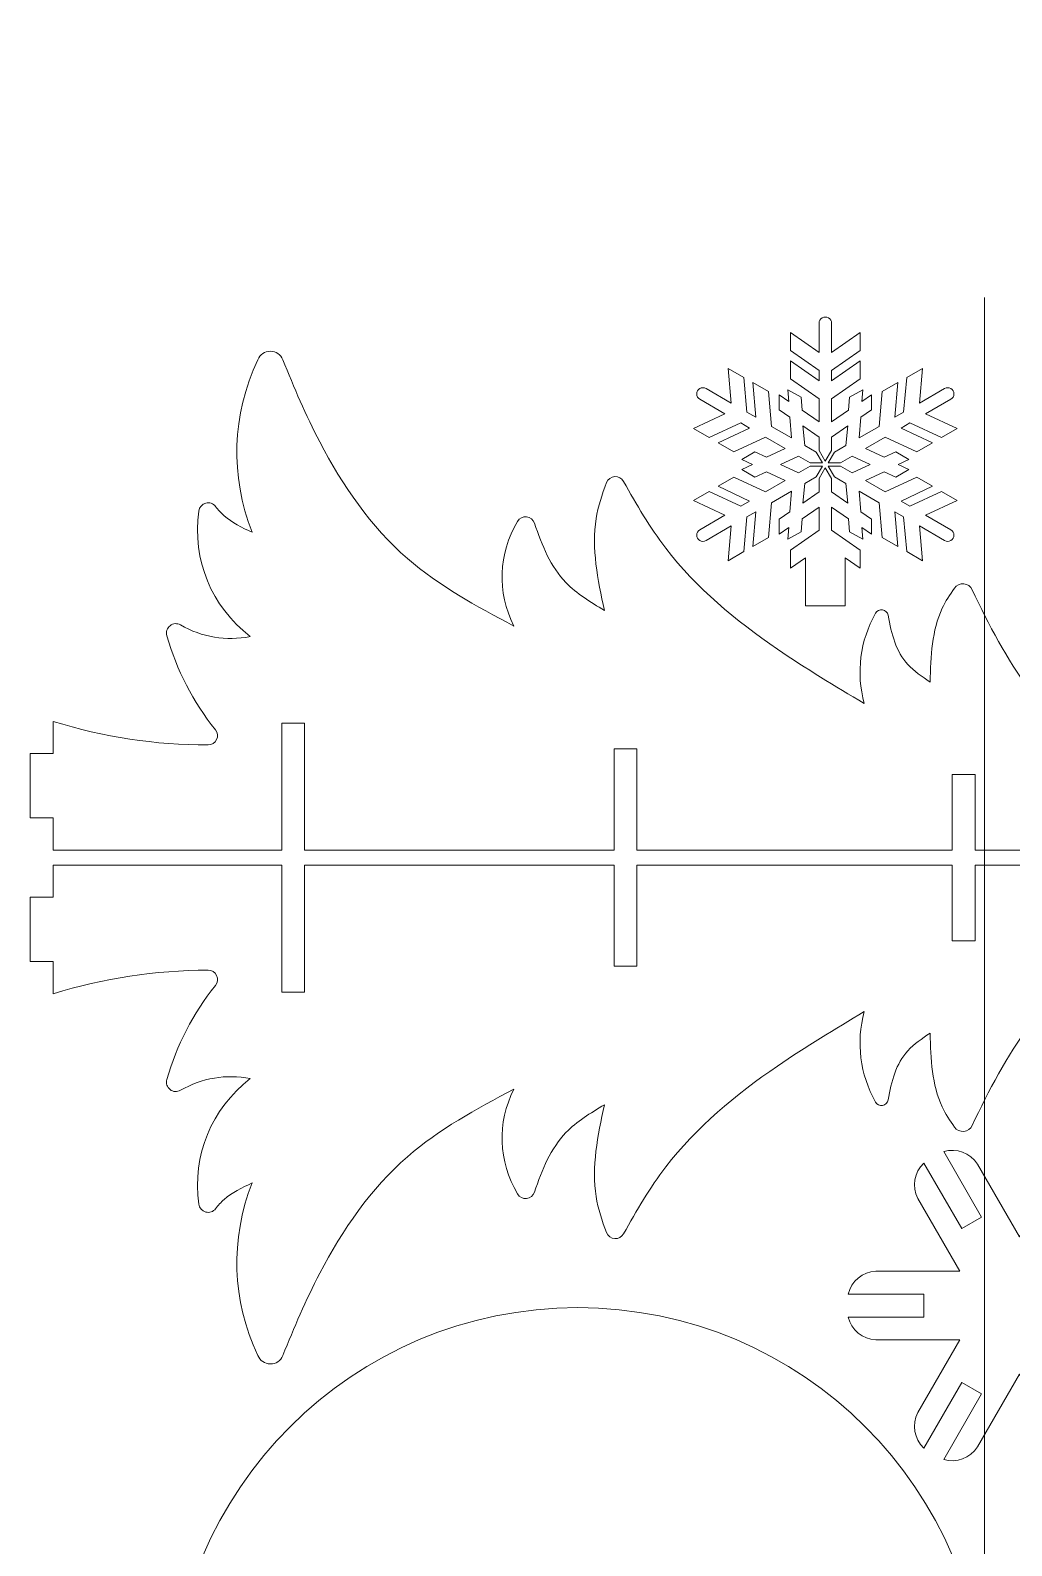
# Model space of a CAD drawing. Header units: centimetres. Extents: x -30 to 30, y -366 to 163.
# Drawn here: x -30.45 to -4.75, y -9.09 to 30.61 of the extents above; entities that cross this region are included whole.
import ezdxf

# ---------------------------------------------------------------- set-up
doc = ezdxf.new("R2010")
doc.units = ezdxf.units.CM
doc.header["$MEASUREMENT"] = 0
doc.layers.add('layer 1', color=7, linetype='Continuous')

msp = doc.modelspace()

# ---------------------------------------------------------------- linework, layer by layer
at = {"layer": 'layer 1', "lineweight": 9}
for points, knots in [([(-5.46707, -13.50664), (-5.46707, -7.62481), (-10.23522, -2.85664), (-16.11705, -2.85664), (-16.11705, -2.85664), (-21.99888, -2.85663), (-26.76705, -7.62478), (-26.76707, -13.50661), (-26.76707, -13.50661), (-26.76708, -19.38844), (-21.99894, -24.15661), (-16.11711, -24.15664), (-16.11711, -24.15664), (-10.23528, -24.15666), (-5.4671, -19.38852), (-5.46707, -13.5067), (-5.46617, 162.9479), (-5.46707, -366.41644), (-5.46707, -13.50664)], [0, 0, 0, 0, 0.2, 0.2, 0.2, 0.2, 0.4, 0.4, 0.4, 0.4, 0.6, 0.6, 0.6, 0.6, 1, 1, 1, 1.00006, 1.00006, 1.00006, 1.00006]), ([(-7.73508, 17.08405), (-7.73508, 17.08405), (-8.14799, 17.32243), (-8.14799, 17.32243), (-8.14799, 17.32243), (-8.14799, 17.32243), (-8.22752, 18.23155), (-8.22752, 18.23155), (-8.22752, 18.23155), (-8.22752, 18.23155), (-8.74838, 18.53227), (-8.74838, 18.53227), (-8.74838, 18.53227), (-8.74838, 18.53227), (-8.70063, 17.99316), (-8.70063, 17.99316), (-8.70063, 17.99316), (-8.70063, 17.99316), (-8.42721, 17.80014), (-8.42721, 17.80014), (-8.42721, 17.80014), (-8.42721, 17.80014), (-8.42721, 17.40433), (-8.42721, 17.40433), (-8.42721, 17.40433), (-8.42721, 17.40433), (-8.68164, 17.58288), (-8.68164, 17.58288), (-8.68164, 17.58288), (-8.68164, 17.58288), (-8.65422, 17.27326), (-8.65422, 17.27326), (-8.65422, 17.27326), (-8.65422, 17.27326), (-8.997, 17.47117), (-8.997, 17.47117), (-8.997, 17.47117), (-8.997, 17.47117), (-9.02747, 17.80447), (-9.02747, 17.80447), (-9.02747, 17.80447), (-9.02747, 17.80447), (-9.47048, 18.11536), (-9.47048, 18.11536), (-9.47048, 18.11536), (-9.47048, 18.11536), (-9.47048, 17.51394), (-9.47048, 17.51394), (-9.47048, 17.51394), (-9.47048, 17.51394), (-8.72292, 16.9905), (-8.72292, 16.9905), (-8.72292, 16.9905), (-8.72292, 16.9905), (-8.72292, 16.51372), (-8.72292, 16.51372), (-8.72292, 16.51372), (-8.72292, 16.51372), (-9.11376, 16.7874), (-9.11376, 16.7874), (-9.11376, 16.7874), (-9.11376, 16.7874), (-9.11376, 15.53133), (-9.11376, 15.53133), (-9.11376, 15.53133), (-9.11376, 15.53133), (-10.15326, 15.53133), (-10.15326, 15.53133), (-10.15326, 15.53133), (-10.15326, 15.53133), (-10.15326, 16.7874), (-10.15326, 16.7874), (-10.15326, 16.7874), (-10.15326, 16.7874), (-10.5441, 16.51372), (-10.5441, 16.51372), (-10.5441, 16.51372), (-10.5441, 16.51372), (-10.5441, 16.9905), (-10.5441, 16.9905), (-10.5441, 16.9905), (-10.5441, 16.9905), (-9.79655, 17.51394), (-9.79655, 17.51394), (-9.79655, 17.51394), (-9.79655, 17.51394), (-9.79655, 18.11536), (-9.79655, 18.11536), (-9.79655, 18.11536), (-9.79655, 18.11536), (-10.23956, 17.80447), (-10.23956, 17.80447), (-10.23956, 17.80447), (-10.23956, 17.80447), (-10.27002, 17.47117), (-10.27002, 17.47117), (-10.27002, 17.47117), (-10.27002, 17.47117), (-10.6128, 17.27326), (-10.6128, 17.27326), (-10.6128, 17.27326), (-10.6128, 17.27326), (-10.58538, 17.58288), (-10.58538, 17.58288), (-10.58538, 17.58288), (-10.58538, 17.58288), (-10.83981, 17.40433), (-10.83981, 17.40433), (-10.83981, 17.40433), (-10.83981, 17.40433), (-10.83981, 17.80014), (-10.83981, 17.80014), (-10.83981, 17.80014), (-10.83981, 17.80014), (-10.56639, 17.99316), (-10.56639, 17.99316), (-10.56639, 17.99316), (-10.56639, 17.99316), (-10.51865, 18.53227), (-10.51865, 18.53227), (-10.51865, 18.53227), (-10.51865, 18.53227), (-11.03951, 18.23155), (-11.03951, 18.23155), (-11.03951, 18.23155), (-11.03951, 18.23155), (-11.11904, 17.32243), (-11.11904, 17.32243), (-11.11904, 17.32243), (-11.11904, 17.32243), (-11.53194, 17.08405), (-11.53194, 17.08405), (-11.53194, 17.08405), (-11.53194, 17.08405), (-11.4524, 17.99317), (-11.4524, 17.99317), (-11.4524, 17.99317), (-11.4524, 17.99317), (-11.68416, 17.85936), (-11.68416, 17.85936), (-11.68416, 17.85936), (-11.68416, 17.85936), (-11.76369, 16.95025), (-11.76369, 16.95025), (-11.76369, 16.95025), (-11.76369, 16.95025), (-12.1766, 16.71186), (-12.1766, 16.71186), (-12.1766, 16.71186), (-12.1766, 16.71186), (-12.09705, 17.62098), (-12.09705, 17.62098), (-12.09705, 17.62098), (-12.09705, 17.62098), (-12.75648, 17.24025), (-12.75648, 17.24025), (-12.75648, 17.24025), (-12.80693, 17.21113), (-12.86909, 17.21113), (-12.91953, 17.24025), (-12.91953, 17.24025), (-12.96998, 17.26938), (-13.00104, 17.3232), (-13.00104, 17.38144), (-13.00104, 17.38144), (-13.00104, 17.4397), (-12.96998, 17.49352), (-12.91953, 17.52265), (-12.91953, 17.52265), (-12.91953, 17.52265), (-12.2601, 17.90337), (-12.2601, 17.90337), (-12.2601, 17.90337), (-12.2601, 17.90337), (-13.08719, 18.28905), (-13.08719, 18.28905), (-13.08719, 18.28905), (-13.08719, 18.28905), (-12.67428, 18.52743), (-12.67428, 18.52743), (-12.67428, 18.52743), (-12.67428, 18.52743), (-11.8472, 18.14176), (-11.8472, 18.14176), (-11.8472, 18.14176), (-11.8472, 18.14176), (-11.61545, 18.27556), (-11.61545, 18.27556), (-11.61545, 18.27556), (-11.61545, 18.27556), (-12.44253, 18.66124), (-12.44253, 18.66124), (-12.44253, 18.66124), (-12.44253, 18.66124), (-12.02963, 18.89962), (-12.02963, 18.89962), (-12.02963, 18.89962), (-12.02963, 18.89962), (-11.20254, 18.51394), (-11.20254, 18.51394), (-11.20254, 18.51394), (-11.20254, 18.51394), (-10.6817, 18.81466), (-10.6817, 18.81466), (-10.6817, 18.81466), (-10.6817, 18.81466), (-11.17244, 19.04287), (-11.17244, 19.04287), (-11.17244, 19.04287), (-11.17244, 19.04287), (-11.47632, 18.90261), (-11.47632, 18.90261), (-11.47632, 18.90261), (-11.47632, 18.90261), (-11.81909, 19.1005), (-11.81909, 19.1005), (-11.81909, 19.1005), (-11.81909, 19.1005), (-11.53725, 19.23157), (-11.53725, 19.23157), (-11.53725, 19.23157), (-11.53725, 19.23157), (-11.81909, 19.36263), (-11.81909, 19.36263), (-11.81909, 19.36263), (-11.81909, 19.36263), (-11.47632, 19.56054), (-11.47632, 19.56054), (-11.47632, 19.56054), (-11.47632, 19.56054), (-11.17244, 19.42026), (-11.17244, 19.42026), (-11.17244, 19.42026), (-11.17244, 19.42026), (-10.6817, 19.64847), (-10.6817, 19.64847), (-10.6817, 19.64847), (-10.6817, 19.64847), (-11.20254, 19.94919), (-11.20254, 19.94919), (-11.20254, 19.94919), (-11.20254, 19.94919), (-12.02963, 19.56351), (-12.02963, 19.56351), (-12.02963, 19.56351), (-12.02963, 19.56351), (-12.44253, 19.8019), (-12.44253, 19.8019), (-12.44253, 19.8019), (-12.44253, 19.8019), (-11.61545, 20.18757), (-11.61545, 20.18757), (-11.61545, 20.18757), (-11.61545, 20.18757), (-11.8472, 20.32138), (-11.8472, 20.32138), (-11.8472, 20.32138), (-11.8472, 20.32138), (-12.67428, 19.9357), (-12.67428, 19.9357), (-12.67428, 19.9357), (-12.67428, 19.9357), (-13.08719, 20.17408), (-13.08719, 20.17408), (-13.08719, 20.17408), (-13.08719, 20.17408), (-12.2601, 20.55976), (-12.2601, 20.55976), (-12.2601, 20.55976), (-12.2601, 20.55976), (-12.91953, 20.94048), (-12.91953, 20.94048), (-12.91953, 20.94048), (-12.96998, 20.96961), (-13.00104, 21.02343), (-13.00104, 21.08169), (-13.00104, 21.08169), (-13.00104, 21.13993), (-12.96998, 21.19375), (-12.91953, 21.22288), (-12.91953, 21.22288), (-12.86909, 21.252), (-12.80693, 21.252), (-12.75648, 21.22288), (-12.75648, 21.22288), (-12.75648, 21.22288), (-12.09705, 20.84215), (-12.09705, 20.84215), (-12.09705, 20.84215), (-12.09705, 20.84215), (-12.1766, 21.75127), (-12.1766, 21.75127), (-12.1766, 21.75127), (-12.1766, 21.75127), (-11.76369, 21.51288), (-11.76369, 21.51288), (-11.76369, 21.51288), (-11.76369, 21.51288), (-11.68416, 20.60377), (-11.68416, 20.60377), (-11.68416, 20.60377), (-11.68416, 20.60377), (-11.4524, 20.46997), (-11.4524, 20.46997), (-11.4524, 20.46997), (-11.4524, 20.46997), (-11.53194, 21.37908), (-11.53194, 21.37908), (-11.53194, 21.37908), (-11.53194, 21.37908), (-11.11904, 21.1407), (-11.11904, 21.1407), (-11.11904, 21.1407), (-11.11904, 21.1407), (-11.03951, 20.23158), (-11.03951, 20.23158), (-11.03951, 20.23158), (-11.03951, 20.23158), (-10.51865, 19.93086), (-10.51865, 19.93086), (-10.51865, 19.93086), (-10.51865, 19.93086), (-10.56639, 20.46997), (-10.56639, 20.46997), (-10.56639, 20.46997), (-10.56639, 20.46997), (-10.83981, 20.66301), (-10.83981, 20.66301), (-10.83981, 20.66301), (-10.83981, 20.66301), (-10.83981, 21.0588), (-10.83981, 21.0588), (-10.83981, 21.0588), (-10.83981, 21.0588), (-10.58538, 20.88025), (-10.58538, 20.88025), (-10.58538, 20.88025), (-10.58538, 20.88025), (-10.6128, 21.18987), (-10.6128, 21.18987), (-10.6128, 21.18987), (-10.6128, 21.18987), (-10.27002, 20.99197), (-10.27002, 20.99197), (-10.27002, 20.99197), (-10.27002, 20.99197), (-10.23956, 20.65866), (-10.23956, 20.65866), (-10.23956, 20.65866), (-10.23956, 20.65866), (-9.79655, 20.34777), (-9.79655, 20.34777), (-9.79655, 20.34777), (-9.79655, 20.34777), (-9.79655, 20.94919), (-9.79655, 20.94919), (-9.79655, 20.94919), (-9.79655, 20.94919), (-10.5441, 21.47263), (-10.5441, 21.47263), (-10.5441, 21.47263), (-10.5441, 21.47263), (-10.5441, 21.94941), (-10.5441, 21.94941), (-10.5441, 21.94941), (-10.5441, 21.94941), (-9.79655, 21.42597), (-9.79655, 21.42597), (-9.79655, 21.42597), (-9.79655, 21.42597), (-9.79655, 21.69358), (-9.79655, 21.69358), (-9.79655, 21.69358), (-9.79655, 21.69358), (-10.5441, 22.21702), (-10.5441, 22.21702), (-10.5441, 22.21702), (-10.5441, 22.21702), (-10.5441, 22.69378), (-10.5441, 22.69378), (-10.5441, 22.69378), (-10.5441, 22.69378), (-9.79655, 22.17036), (-9.79655, 22.17036), (-9.79655, 22.17036), (-9.79655, 22.17036), (-9.79655, 22.9318), (-9.79655, 22.9318), (-9.79655, 22.9318), (-9.79655, 22.99005), (-9.76548, 23.04387), (-9.71504, 23.073), (-9.71504, 23.073), (-9.66459, 23.10211), (-9.60243, 23.10211), (-9.55199, 23.073), (-9.55199, 23.073), (-9.50154, 23.04387), (-9.47048, 22.99005), (-9.47048, 22.9318), (-9.47048, 22.9318), (-9.47048, 22.9318), (-9.47048, 22.17036), (-9.47048, 22.17036), (-9.47048, 22.17036), (-9.47048, 22.17036), (-8.72292, 22.69378), (-8.72292, 22.69378), (-8.72292, 22.69378), (-8.72292, 22.69378), (-8.72292, 22.21702), (-8.72292, 22.21702), (-8.72292, 22.21702), (-8.72292, 22.21702), (-9.47048, 21.69358), (-9.47048, 21.69358), (-9.47048, 21.69358), (-9.47048, 21.69358), (-9.47048, 21.42597), (-9.47048, 21.42597), (-9.47048, 21.42597), (-9.47048, 21.42597), (-8.72292, 21.94941), (-8.72292, 21.94941), (-8.72292, 21.94941), (-8.72292, 21.94941), (-8.72292, 21.47263), (-8.72292, 21.47263), (-8.72292, 21.47263), (-8.72292, 21.47263), (-9.47048, 20.94919), (-9.47048, 20.94919), (-9.47048, 20.94919), (-9.47048, 20.94919), (-9.47048, 20.34777), (-9.47048, 20.34777), (-9.47048, 20.34777), (-9.47048, 20.34777), (-9.02747, 20.65866), (-9.02747, 20.65866), (-9.02747, 20.65866), (-9.02747, 20.65866), (-8.997, 20.99197), (-8.997, 20.99197), (-8.997, 20.99197), (-8.997, 20.99197), (-8.65422, 21.18987), (-8.65422, 21.18987), (-8.65422, 21.18987), (-8.65422, 21.18987), (-8.68164, 20.88025), (-8.68164, 20.88025), (-8.68164, 20.88025), (-8.68164, 20.88025), (-8.42721, 21.0588), (-8.42721, 21.0588), (-8.42721, 21.0588), (-8.42721, 21.0588), (-8.42721, 20.66301), (-8.42721, 20.66301), (-8.42721, 20.66301), (-8.42721, 20.66301), (-8.70063, 20.46997), (-8.70063, 20.46997), (-8.70063, 20.46997), (-8.70063, 20.46997), (-8.74838, 19.93086), (-8.74838, 19.93086), (-8.74838, 19.93086), (-8.74838, 19.93086), (-8.22752, 20.23158), (-8.22752, 20.23158), (-8.22752, 20.23158), (-8.22752, 20.23158), (-8.14799, 21.1407), (-8.14799, 21.1407), (-8.14799, 21.1407), (-8.14799, 21.1407), (-7.73508, 21.37908), (-7.73508, 21.37908), (-7.73508, 21.37908), (-7.73508, 21.37908), (-7.81463, 20.46997), (-7.81463, 20.46997), (-7.81463, 20.46997), (-7.81463, 20.46997), (-7.58286, 20.60377), (-7.58286, 20.60377), (-7.58286, 20.60377), (-7.58286, 20.60377), (-7.50333, 21.51288), (-7.50333, 21.51288), (-7.50333, 21.51288), (-7.50333, 21.51288), (-7.09043, 21.75127), (-7.09043, 21.75127), (-7.09043, 21.75127), (-7.09043, 21.75127), (-7.16997, 20.84215), (-7.16997, 20.84215), (-7.16997, 20.84215), (-7.16997, 20.84215), (-6.51054, 21.22288), (-6.51054, 21.22288), (-6.51054, 21.22288), (-6.4601, 21.252), (-6.39794, 21.252), (-6.34749, 21.22288), (-6.34749, 21.22288), (-6.29705, 21.19375), (-6.26598, 21.13993), (-6.26598, 21.08169), (-6.26598, 21.08169), (-6.26598, 21.02343), (-6.29705, 20.96961), (-6.34749, 20.94048), (-6.34749, 20.94048), (-6.34749, 20.94048), (-7.00692, 20.55976), (-7.00692, 20.55976), (-7.00692, 20.55976), (-7.00692, 20.55976), (-6.17985, 20.17408), (-6.17985, 20.17408), (-6.17985, 20.17408), (-6.17985, 20.17408), (-6.59274, 19.9357), (-6.59274, 19.9357), (-6.59274, 19.9357), (-6.59274, 19.9357), (-7.41983, 20.32138), (-7.41983, 20.32138), (-7.41983, 20.32138), (-7.41983, 20.32138), (-7.65158, 20.18757), (-7.65158, 20.18757), (-7.65158, 20.18757), (-7.65158, 20.18757), (-6.82449, 19.8019), (-6.82449, 19.8019), (-6.82449, 19.8019), (-6.82449, 19.8019), (-7.2374, 19.56351), (-7.2374, 19.56351), (-7.2374, 19.56351), (-7.2374, 19.56351), (-8.06448, 19.94919), (-8.06448, 19.94919), (-8.06448, 19.94919), (-8.06448, 19.94919), (-8.58534, 19.64847), (-8.58534, 19.64847), (-8.58534, 19.64847), (-8.58534, 19.64847), (-8.09459, 19.42026), (-8.09459, 19.42026), (-8.09459, 19.42026), (-8.09459, 19.42026), (-7.7907, 19.56054), (-7.7907, 19.56054), (-7.7907, 19.56054), (-7.7907, 19.56054), (-7.44794, 19.36263), (-7.44794, 19.36263), (-7.44794, 19.36263), (-7.44794, 19.36263), (-7.72977, 19.23157), (-7.72977, 19.23157), (-7.72977, 19.23157), (-7.72977, 19.23157), (-7.44794, 19.1005), (-7.44794, 19.1005), (-7.44794, 19.1005), (-7.44794, 19.1005), (-7.7907, 18.90261), (-7.7907, 18.90261), (-7.7907, 18.90261), (-7.7907, 18.90261), (-8.09459, 19.04287), (-8.09459, 19.04287), (-8.09459, 19.04287), (-8.09459, 19.04287), (-8.58534, 18.81466), (-8.58534, 18.81466), (-8.58534, 18.81466), (-8.58534, 18.81466), (-8.06448, 18.51394), (-8.06448, 18.51394), (-8.06448, 18.51394), (-8.06448, 18.51394), (-7.2374, 18.89962), (-7.2374, 18.89962), (-7.2374, 18.89962), (-7.2374, 18.89962), (-6.82449, 18.66124), (-6.82449, 18.66124), (-6.82449, 18.66124), (-6.82449, 18.66124), (-7.65158, 18.27556), (-7.65158, 18.27556), (-7.65158, 18.27556), (-7.65158, 18.27556), (-7.41983, 18.14176), (-7.41983, 18.14176), (-7.41983, 18.14176), (-7.41983, 18.14176), (-6.59274, 18.52743), (-6.59274, 18.52743), (-6.59274, 18.52743), (-6.59274, 18.52743), (-6.17985, 18.28905), (-6.17985, 18.28905), (-6.17985, 18.28905), (-6.17985, 18.28905), (-7.00692, 17.90337), (-7.00692, 17.90337), (-7.00692, 17.90337), (-7.00692, 17.90337), (-6.34749, 17.52265), (-6.34749, 17.52265), (-6.34749, 17.52265), (-6.29705, 17.49352), (-6.26598, 17.4397), (-6.26598, 17.38144), (-6.26598, 17.38144), (-6.26598, 17.3232), (-6.29705, 17.26938), (-6.34749, 17.24025), (-6.34749, 17.24025), (-6.39794, 17.21113), (-6.4601, 17.21113), (-6.51054, 17.24025), (-6.51054, 17.24025), (-6.51054, 17.24025), (-7.16997, 17.62098), (-7.16997, 17.62098), (-7.16997, 17.62098), (-7.16997, 17.62098), (-7.09043, 16.71186), (-7.09043, 16.71186), (-7.09043, 16.71186), (-7.09043, 16.71186), (-7.50333, 16.95025), (-7.50333, 16.95025), (-7.50333, 16.95025), (-7.50333, 16.95025), (-7.58286, 17.85936), (-7.58286, 17.85936), (-7.58286, 17.85936), (-7.58286, 17.85936), (-7.81463, 17.99317), (-7.81463, 17.99317), (-7.81463, 17.99317), (-7.81463, 17.99317), (-7.73508, 17.08405), (-7.73508, 17.08405)], [0, 0, 0, 0, 0.00606061, 0.00606061, 0.00606061, 0.00606061, 0.01212121, 0.01212121, 0.01212121, 0.01212121, 0.01818182, 0.01818182, 0.01818182, 0.01818182, 0.02424242, 0.02424242, 0.02424242, 0.02424242, 0.03030303, 0.03030303, 0.03030303, 0.03030303, 0.03636364, 0.03636364, 0.03636364, 0.03636364, 0.04242424, 0.04242424, 0.04242424, 0.04242424, 0.04848485, 0.04848485, 0.04848485, 0.04848485, 0.05454545, 0.05454545, 0.05454545, 0.05454545, 0.06060606, 0.06060606, 0.06060606, 0.06060606, 0.06666667, 0.06666667, 0.06666667, 0.06666667, 0.07272727, 0.07272727, 0.07272727, 0.07272727, 0.07878788, 0.07878788, 0.07878788, 0.07878788, 0.08484848, 0.08484848, 0.08484848, 0.08484848, 0.09090909, 0.09090909, 0.09090909, 0.09090909, 0.0969697, 0.0969697, 0.0969697, 0.0969697, 0.1030303, 0.1030303, 0.1030303, 0.1030303, 0.10909091, 0.10909091, 0.10909091, 0.10909091, 0.11515152, 0.11515152, 0.11515152, 0.11515152, 0.12121212, 0.12121212, 0.12121212, 0.12121212, 0.12727273, 0.12727273, 0.12727273, 0.12727273, 0.13333333, 0.13333333, 0.13333333, 0.13333333, 0.13939394, 0.13939394, 0.13939394, 0.13939394, 0.14545455, 0.14545455, 0.14545455, 0.14545455, 0.15151515, 0.15151515, 0.15151515, 0.15151515, 0.15757576, 0.15757576, 0.15757576, 0.15757576, 0.16363636, 0.16363636, 0.16363636, 0.16363636, 0.16969697, 0.16969697, 0.16969697, 0.16969697, 0.17575758, 0.17575758, 0.17575758, 0.17575758, 0.18181818, 0.18181818, 0.18181818, 0.18181818, 0.18787879, 0.18787879, 0.18787879, 0.18787879, 0.19393939, 0.19393939, 0.19393939, 0.19393939, 0.2, 0.2, 0.2, 0.2, 0.20606061, 0.20606061, 0.20606061, 0.20606061, 0.21212121, 0.21212121, 0.21212121, 0.21212121, 0.21818182, 0.21818182, 0.21818182, 0.21818182, 0.22424242, 0.22424242, 0.22424242, 0.22424242, 0.23030303, 0.23030303, 0.23030303, 0.23030303, 0.23636364, 0.23636364, 0.23636364, 0.23636364, 0.24242424, 0.24242424, 0.24242424, 0.24242424, 0.24848485, 0.24848485, 0.24848485, 0.24848485, 0.25454545, 0.25454545, 0.25454545, 0.25454545, 0.26060606, 0.26060606, 0.26060606, 0.26060606, 0.26666667, 0.26666667, 0.26666667, 0.26666667, 0.27272727, 0.27272727, 0.27272727, 0.27272727, 0.27878788, 0.27878788, 0.27878788, 0.27878788, 0.28484848, 0.28484848, 0.28484848, 0.28484848, 0.29090909, 0.29090909, 0.29090909, 0.29090909, 0.2969697, 0.2969697, 0.2969697, 0.2969697, 0.3030303, 0.3030303, 0.3030303, 0.3030303, 0.30909091, 0.30909091, 0.30909091, 0.30909091, 0.31515152, 0.31515152, 0.31515152, 0.31515152, 0.32121212, 0.32121212, 0.32121212, 0.32121212, 0.32727273, 0.32727273, 0.32727273, 0.32727273, 0.33333333, 0.33333333, 0.33333333, 0.33333333, 0.33939394, 0.33939394, 0.33939394, 0.33939394, 0.34545455, 0.34545455, 0.34545455, 0.34545455, 0.35151515, 0.35151515, 0.35151515, 0.35151515, 0.35757576, 0.35757576, 0.35757576, 0.35757576, 0.36363636, 0.36363636, 0.36363636, 0.36363636, 0.36969697, 0.36969697, 0.36969697, 0.36969697, 0.37575758, 0.37575758, 0.37575758, 0.37575758, 0.38181818, 0.38181818, 0.38181818, 0.38181818, 0.38787879, 0.38787879, 0.38787879, 0.38787879, 0.39393939, 0.39393939, 0.39393939, 0.39393939, 0.4, 0.4, 0.4, 0.4, 0.40606061, 0.40606061, 0.40606061, 0.40606061, 0.41212121, 0.41212121, 0.41212121, 0.41212121, 0.41818182, 0.41818182, 0.41818182, 0.41818182, 0.42424242, 0.42424242, 0.42424242, 0.42424242, 0.43030303, 0.43030303, 0.43030303, 0.43030303, 0.43636364, 0.43636364, 0.43636364, 0.43636364, 0.44242424, 0.44242424, 0.44242424, 0.44242424, 0.44848485, 0.44848485, 0.44848485, 0.44848485, 0.45454545, 0.45454545, 0.45454545, 0.45454545, 0.46060606, 0.46060606, 0.46060606, 0.46060606, 0.46666667, 0.46666667, 0.46666667, 0.46666667, 0.47272727, 0.47272727, 0.47272727, 0.47272727, 0.47878788, 0.47878788, 0.47878788, 0.47878788, 0.48484848, 0.48484848, 0.48484848, 0.48484848, 0.49090909, 0.49090909, 0.49090909, 0.49090909, 0.4969697, 0.4969697, 0.4969697, 0.4969697, 0.5030303, 0.5030303, 0.5030303, 0.5030303, 0.50909091, 0.50909091, 0.50909091, 0.50909091, 0.51515152, 0.51515152, 0.51515152, 0.51515152, 0.52121212, 0.52121212, 0.52121212, 0.52121212, 0.52727273, 0.52727273, 0.52727273, 0.52727273, 0.53333333, 0.53333333, 0.53333333, 0.53333333, 0.53939394, 0.53939394, 0.53939394, 0.53939394, 0.54545455, 0.54545455, 0.54545455, 0.54545455, 0.55151515, 0.55151515, 0.55151515, 0.55151515, 0.55757576, 0.55757576, 0.55757576, 0.55757576, 0.56363636, 0.56363636, 0.56363636, 0.56363636, 0.56969697, 0.56969697, 0.56969697, 0.56969697, 0.57575758, 0.57575758, 0.57575758, 0.57575758, 0.58181818, 0.58181818, 0.58181818, 0.58181818, 0.58787879, 0.58787879, 0.58787879, 0.58787879, 0.59393939, 0.59393939, 0.59393939, 0.59393939, 0.6, 0.6, 0.6, 0.6, 0.60606061, 0.60606061, 0.60606061, 0.60606061, 0.61212121, 0.61212121, 0.61212121, 0.61212121, 0.61818182, 0.61818182, 0.61818182, 0.61818182, 0.62424242, 0.62424242, 0.62424242, 0.62424242, 0.63030303, 0.63030303, 0.63030303, 0.63030303, 0.63636364, 0.63636364, 0.63636364, 0.63636364, 0.64242424, 0.64242424, 0.64242424, 0.64242424, 0.64848485, 0.64848485, 0.64848485, 0.64848485, 0.65454545, 0.65454545, 0.65454545, 0.65454545, 0.66060606, 0.66060606, 0.66060606, 0.66060606, 0.66666667, 0.66666667, 0.66666667, 0.66666667, 0.67272727, 0.67272727, 0.67272727, 0.67272727, 0.67878788, 0.67878788, 0.67878788, 0.67878788, 0.68484848, 0.68484848, 0.68484848, 0.68484848, 0.69090909, 0.69090909, 0.69090909, 0.69090909, 0.6969697, 0.6969697, 0.6969697, 0.6969697, 0.7030303, 0.7030303, 0.7030303, 0.7030303, 0.70909091, 0.70909091, 0.70909091, 0.70909091, 0.71515152, 0.71515152, 0.71515152, 0.71515152, 0.72121212, 0.72121212, 0.72121212, 0.72121212, 0.72727273, 0.72727273, 0.72727273, 0.72727273, 0.73333333, 0.73333333, 0.73333333, 0.73333333, 0.73939394, 0.73939394, 0.73939394, 0.73939394, 0.74545455, 0.74545455, 0.74545455, 0.74545455, 0.75151515, 0.75151515, 0.75151515, 0.75151515, 0.75757576, 0.75757576, 0.75757576, 0.75757576, 0.76363636, 0.76363636, 0.76363636, 0.76363636, 0.76969697, 0.76969697, 0.76969697, 0.76969697, 0.77575758, 0.77575758, 0.77575758, 0.77575758, 0.78181818, 0.78181818, 0.78181818, 0.78181818, 0.78787879, 0.78787879, 0.78787879, 0.78787879, 0.79393939, 0.79393939, 0.79393939, 0.79393939, 0.8, 0.8, 0.8, 0.8, 0.80606061, 0.80606061, 0.80606061, 0.80606061, 0.81212121, 0.81212121, 0.81212121, 0.81212121, 0.81818182, 0.81818182, 0.81818182, 0.81818182, 0.82424242, 0.82424242, 0.82424242, 0.82424242, 0.83030303, 0.83030303, 0.83030303, 0.83030303, 0.83636364, 0.83636364, 0.83636364, 0.83636364, 0.84242424, 0.84242424, 0.84242424, 0.84242424, 0.84848485, 0.84848485, 0.84848485, 0.84848485, 0.85454545, 0.85454545, 0.85454545, 0.85454545, 0.86060606, 0.86060606, 0.86060606, 0.86060606, 0.86666667, 0.86666667, 0.86666667, 0.86666667, 0.87272727, 0.87272727, 0.87272727, 0.87272727, 0.87878788, 0.87878788, 0.87878788, 0.87878788, 0.88484848, 0.88484848, 0.88484848, 0.88484848, 0.89090909, 0.89090909, 0.89090909, 0.89090909, 0.8969697, 0.8969697, 0.8969697, 0.8969697, 0.9030303, 0.9030303, 0.9030303, 0.9030303, 0.90909091, 0.90909091, 0.90909091, 0.90909091, 0.91515152, 0.91515152, 0.91515152, 0.91515152, 0.92121212, 0.92121212, 0.92121212, 0.92121212, 0.92727273, 0.92727273, 0.92727273, 0.92727273, 0.93333333, 0.93333333, 0.93333333, 0.93333333, 0.93939394, 0.93939394, 0.93939394, 0.93939394, 0.94545455, 0.94545455, 0.94545455, 0.94545455, 0.95151515, 0.95151515, 0.95151515, 0.95151515, 0.95757576, 0.95757576, 0.95757576, 0.95757576, 0.96363636, 0.96363636, 0.96363636, 0.96363636, 0.96969697, 0.96969697, 0.96969697, 0.96969697, 0.97575758, 0.97575758, 0.97575758, 0.97575758, 0.98181818, 0.98181818, 0.98181818, 0.98181818, 0.98787879, 0.98787879, 0.98787879, 0.98787879, 1, 1, 1, 1]), ([(-15.16487, 9.13107), (-15.16487, 10.01463), (-15.16487, 10.8982), (-15.16487, 11.78178), (-15.16487, 11.78178), (-14.96487, 11.78178), (-14.76488, 11.78178), (-14.56487, 11.78178), (-14.56487, 11.78178), (-14.56487, 10.8982), (-14.56487, 10.01463), (-14.56487, 9.13107), (-14.56487, 9.13107), (-11.81487, 9.13107), (-9.06488, 9.13107), (-6.31487, 9.13107), (-6.31487, 9.13107), (-6.31487, 9.79174), (-6.31487, 10.45243), (-6.31487, 11.11311), (-6.31487, 11.11311), (-6.11487, 11.11311), (-5.91488, 11.11311), (-5.71487, 11.11311), (-5.71487, 11.11311), (-5.71487, 10.45243), (-5.71487, 9.79174), (-5.71487, 9.13107), (-5.71487, 9.13107), (-2.75871, 9.13107), (0.19745, 9.13107), (3.1536, 9.13107), (3.1536, 9.13107), (2.70423, 9.62002), (1.65278, 9.71706), (0.71967, 9.96282), (0.71967, 9.96282), (-0.3947, 10.25632), (-1.34025, 10.76196), (-2.20917, 11.38395), (-2.20917, 11.38395), (-2.9861, 11.94009), (-3.70175, 12.58926), (-4.27941, 13.33623), (-4.27941, 13.33623), (-4.89314, 14.12983), (-5.3511, 15.03382), (-5.78922, 15.95188), (-5.78922, 15.95188), (-5.83148, 16.04043), (-5.91206, 16.09641), (-6.0098, 16.10511), (-6.0098, 16.10511), (-6.10752, 16.11379), (-6.19671, 16.07293), (-6.25395, 15.99324), (-6.25395, 15.99324), (-6.37604, 15.8232), (-6.48765, 15.64903), (-6.57411, 15.46494), (-6.57411, 15.46494), (-6.84581, 14.88654), (-6.86945, 14.21022), (-6.89309, 13.53388), (-6.89309, 13.53388), (-7.10345, 13.67551), (-7.31381, 13.81713), (-7.47452, 13.99374), (-7.47452, 13.99374), (-7.77971, 14.32912), (-7.90578, 14.79069), (-7.99067, 15.28125), (-7.99067, 15.28125), (-8.00381, 15.35716), (-8.05829, 15.41161), (-8.13422, 15.42472), (-8.13422, 15.42472), (-8.21013, 15.43782), (-8.27972, 15.40476), (-8.31753, 15.33763), (-8.31753, 15.33763), (-8.72843, 14.60821), (-8.8325, 13.77751), (-8.61422, 12.96927), (-8.61422, 12.96927), (-9.37949, 13.42747), (-10.14476, 13.88569), (-10.88654, 14.39431), (-10.88654, 14.39431), (-11.97699, 15.14205), (-13.01667, 15.99876), (-13.81125, 17.03883), (-13.81125, 17.03883), (-14.22846, 17.58496), (-14.5781, 18.18165), (-14.91426, 18.78841), (-14.91426, 18.78841), (-14.96202, 18.87462), (-15.04862, 18.92167), (-15.14694, 18.91485), (-15.14694, 18.91485), (-15.24527, 18.90802), (-15.32451, 18.84943), (-15.3599, 18.75745), (-15.3599, 18.75745), (-15.47942, 18.44671), (-15.58178, 18.13401), (-15.63401, 17.81554), (-15.63401, 17.81554), (-15.76188, 17.03602), (-15.58953, 16.22203), (-15.41718, 15.40806), (-15.41718, 15.40806), (-15.78012, 15.62782), (-16.14308, 15.8476), (-16.42265, 16.13695), (-16.42265, 16.13695), (-16.82301, 16.55133), (-17.05241, 17.10837), (-17.24625, 17.69509), (-17.24625, 17.69509), (-17.27753, 17.78974), (-17.35512, 17.85232), (-17.45426, 17.86285), (-17.45426, 17.86285), (-17.55339, 17.87338), (-17.6424, 17.8285), (-17.69286, 17.74252), (-17.69286, 17.74252), (-18.1962, 16.88493), (-18.23103, 15.89056), (-17.78739, 14.99929), (-17.78739, 14.99929), (-18.77075, 15.52314), (-19.75088, 16.05093), (-20.57577, 16.76938), (-20.57577, 16.76938), (-21.52919, 17.59978), (-22.27521, 18.68491), (-22.86825, 19.82265), (-22.86825, 19.82265), (-23.23482, 20.52592), (-23.54295, 21.2493), (-23.83575, 21.97795), (-23.83575, 21.97795), (-23.89145, 22.11655), (-24.0155, 22.19977), (-24.16487, 22.19875), (-24.16487, 22.19875), (-24.31425, 22.19773), (-24.43715, 22.11282), (-24.49094, 21.97347), (-24.49094, 21.97347), (-25.16876, 20.53174), (-25.22097, 18.93948), (-24.63908, 17.45644), (-24.63908, 17.45644), (-24.90302, 17.58076), (-25.16694, 17.7051), (-25.37525, 17.89122), (-25.37525, 17.89122), (-25.4558, 17.96319), (-25.52804, 18.0444), (-25.59504, 18.13141), (-25.59504, 18.13141), (-25.65767, 18.21271), (-25.75487, 18.24564), (-25.85402, 18.21912), (-25.85402, 18.21912), (-25.95317, 18.19258), (-26.02094, 18.11553), (-26.0346, 18.0138), (-26.0346, 18.0138), (-26.20749, 16.72575), (-25.71564, 15.52281), (-24.68982, 14.72487), (-24.68982, 14.72487), (-25.32099, 14.60053), (-25.95554, 14.70625), (-26.51232, 15.02848), (-26.51232, 15.02848), (-26.60201, 15.08038), (-26.70539, 15.0733), (-26.78715, 15.00966), (-26.78715, 15.00966), (-26.86893, 14.94601), (-26.90118, 14.84754), (-26.87289, 14.74785), (-26.87289, 14.74785), (-26.61719, 13.84692), (-26.18751, 13.01478), (-25.60104, 12.28464), (-25.60104, 12.28464), (-25.53995, 12.20857), (-25.52877, 12.11166), (-25.57097, 12.0237), (-25.57097, 12.0237), (-25.61315, 11.93572), (-25.69572, 11.88378), (-25.79328, 11.88381), (-25.79328, 11.88381), (-27.17018, 11.8843), (-28.53146, 12.09106), (-29.8464, 12.49941), (-29.8464, 12.49941), (-29.8464, 12.21871), (-29.8464, 11.93802), (-29.8464, 11.65732), (-29.8464, 11.65732), (-30.0464, 11.65732), (-30.24639, 11.65732), (-30.4464, 11.65732), (-30.4464, 11.65732), (-30.4464, 11.09593), (-30.4464, 10.53454), (-30.4464, 9.97315), (-30.4464, 9.97315), (-30.24639, 9.97315), (-30.0464, 9.97315), (-29.8464, 9.97315), (-29.8464, 9.97315), (-29.8464, 9.69246), (-29.8464, 9.41176), (-29.8464, 9.13107), (-29.8464, 9.13107), (-27.85256, 9.13107), (-25.85871, 9.13107), (-23.86487, 9.13107), (-23.86487, 9.13107), (-23.86487, 10.24045), (-23.86487, 11.34985), (-23.86487, 12.45925), (-23.86487, 12.45925), (-23.66487, 12.45925), (-23.46488, 12.45925), (-23.26487, 12.45925), (-23.26487, 12.45925), (-23.26487, 11.34985), (-23.26487, 10.24045), (-23.26487, 9.13107), (-23.26487, 9.13107), (-20.56487, 9.13107), (-17.86487, 9.13107), (-15.16487, 9.13107)], [0, 0, 0, 0, 0.01612903, 0.01612903, 0.01612903, 0.01612903, 0.03225806, 0.03225806, 0.03225806, 0.03225806, 0.0483871, 0.0483871, 0.0483871, 0.0483871, 0.06451613, 0.06451613, 0.06451613, 0.06451613, 0.08064516, 0.08064516, 0.08064516, 0.08064516, 0.09677419, 0.09677419, 0.09677419, 0.09677419, 0.11290323, 0.11290323, 0.11290323, 0.11290323, 0.12903226, 0.12903226, 0.12903226, 0.12903226, 0.14516129, 0.14516129, 0.14516129, 0.14516129, 0.16129032, 0.16129032, 0.16129032, 0.16129032, 0.17741935, 0.17741935, 0.17741935, 0.17741935, 0.19354839, 0.19354839, 0.19354839, 0.19354839, 0.20967742, 0.20967742, 0.20967742, 0.20967742, 0.22580645, 0.22580645, 0.22580645, 0.22580645, 0.24193548, 0.24193548, 0.24193548, 0.24193548, 0.25806452, 0.25806452, 0.25806452, 0.25806452, 0.27419355, 0.27419355, 0.27419355, 0.27419355, 0.29032258, 0.29032258, 0.29032258, 0.29032258, 0.30645161, 0.30645161, 0.30645161, 0.30645161, 0.32258065, 0.32258065, 0.32258065, 0.32258065, 0.33870968, 0.33870968, 0.33870968, 0.33870968, 0.35483871, 0.35483871, 0.35483871, 0.35483871, 0.37096774, 0.37096774, 0.37096774, 0.37096774, 0.38709677, 0.38709677, 0.38709677, 0.38709677, 0.40322581, 0.40322581, 0.40322581, 0.40322581, 0.41935484, 0.41935484, 0.41935484, 0.41935484, 0.43548387, 0.43548387, 0.43548387, 0.43548387, 0.4516129, 0.4516129, 0.4516129, 0.4516129, 0.46774194, 0.46774194, 0.46774194, 0.46774194, 0.48387097, 0.48387097, 0.48387097, 0.48387097, 0.5, 0.5, 0.5, 0.5, 0.51612903, 0.51612903, 0.51612903, 0.51612903, 0.53225806, 0.53225806, 0.53225806, 0.53225806, 0.5483871, 0.5483871, 0.5483871, 0.5483871, 0.56451613, 0.56451613, 0.56451613, 0.56451613, 0.58064516, 0.58064516, 0.58064516, 0.58064516, 0.59677419, 0.59677419, 0.59677419, 0.59677419, 0.61290323, 0.61290323, 0.61290323, 0.61290323, 0.62903226, 0.62903226, 0.62903226, 0.62903226, 0.64516129, 0.64516129, 0.64516129, 0.64516129, 0.66129032, 0.66129032, 0.66129032, 0.66129032, 0.67741935, 0.67741935, 0.67741935, 0.67741935, 0.69354839, 0.69354839, 0.69354839, 0.69354839, 0.70967742, 0.70967742, 0.70967742, 0.70967742, 0.72580645, 0.72580645, 0.72580645, 0.72580645, 0.74193548, 0.74193548, 0.74193548, 0.74193548, 0.75806452, 0.75806452, 0.75806452, 0.75806452, 0.77419355, 0.77419355, 0.77419355, 0.77419355, 0.79032258, 0.79032258, 0.79032258, 0.79032258, 0.80645161, 0.80645161, 0.80645161, 0.80645161, 0.82258065, 0.82258065, 0.82258065, 0.82258065, 0.83870968, 0.83870968, 0.83870968, 0.83870968, 0.85483871, 0.85483871, 0.85483871, 0.85483871, 0.87096774, 0.87096774, 0.87096774, 0.87096774, 0.88709677, 0.88709677, 0.88709677, 0.88709677, 0.90322581, 0.90322581, 0.90322581, 0.90322581, 0.91935484, 0.91935484, 0.91935484, 0.91935484, 0.93548387, 0.93548387, 0.93548387, 0.93548387, 0.9516129, 0.9516129, 0.9516129, 0.9516129, 0.96774194, 0.96774194, 0.96774194, 0.96774194, 1, 1, 1, 1]), ([(-9.63351, 19.31622), (-9.63351, 19.31622), (-9.79655, 19.59862), (-9.79655, 19.59862), (-9.79655, 19.59862), (-9.79655, 19.59862), (-9.79655, 19.94764), (-9.79655, 19.94764), (-9.79655, 19.94764), (-9.79655, 19.94764), (-10.21922, 20.24604), (-10.21922, 20.24604), (-10.21922, 20.24604), (-10.21922, 20.24604), (-10.17213, 19.7308), (-10.17213, 19.7308), (-10.17213, 19.7308), (-10.17213, 19.7308), (-9.86987, 19.55629), (-9.86987, 19.55629), (-9.86987, 19.55629), (-9.86987, 19.55629), (-9.70683, 19.27389), (-9.70683, 19.27389), (-9.70683, 19.27389), (-9.70683, 19.27389), (-10.0329, 19.27389), (-10.0329, 19.27389), (-10.0329, 19.27389), (-10.0329, 19.27389), (-10.33517, 19.44841), (-10.33517, 19.44841), (-10.33517, 19.44841), (-10.33517, 19.44841), (-10.80492, 19.23157), (-10.80492, 19.23157), (-10.80492, 19.23157), (-10.80492, 19.23157), (-10.33517, 19.01473), (-10.33517, 19.01473), (-10.33517, 19.01473), (-10.33517, 19.01473), (-10.0329, 19.18924), (-10.0329, 19.18924), (-10.0329, 19.18924), (-10.0329, 19.18924), (-9.70683, 19.18924), (-9.70683, 19.18924), (-9.70683, 19.18924), (-9.70683, 19.18924), (-9.86987, 18.90684), (-9.86987, 18.90684), (-9.86987, 18.90684), (-9.86987, 18.90684), (-10.17213, 18.73233), (-10.17213, 18.73233), (-10.17213, 18.73233), (-10.17213, 18.73233), (-10.21922, 18.21709), (-10.21922, 18.21709), (-10.21922, 18.21709), (-10.21922, 18.21709), (-9.79655, 18.51549), (-9.79655, 18.51549), (-9.79655, 18.51549), (-9.79655, 18.51549), (-9.79655, 18.86451), (-9.79655, 18.86451), (-9.79655, 18.86451), (-9.79655, 18.86451), (-9.63351, 19.14691), (-9.63351, 19.14691), (-9.63351, 19.14691), (-9.63351, 19.14691), (-9.47048, 18.86451), (-9.47048, 18.86451), (-9.47048, 18.86451), (-9.47048, 18.86451), (-9.47048, 18.51549), (-9.47048, 18.51549), (-9.47048, 18.51549), (-9.47048, 18.51549), (-9.04781, 18.21709), (-9.04781, 18.21709), (-9.04781, 18.21709), (-9.04781, 18.21709), (-9.09489, 18.73233), (-9.09489, 18.73233), (-9.09489, 18.73233), (-9.09489, 18.73233), (-9.39716, 18.90684), (-9.39716, 18.90684), (-9.39716, 18.90684), (-9.39716, 18.90684), (-9.56019, 19.18924), (-9.56019, 19.18924), (-9.56019, 19.18924), (-9.56019, 19.18924), (-9.23412, 19.18924), (-9.23412, 19.18924), (-9.23412, 19.18924), (-9.23412, 19.18924), (-8.93186, 19.01473), (-8.93186, 19.01473), (-8.93186, 19.01473), (-8.93186, 19.01473), (-8.4621, 19.23157), (-8.4621, 19.23157), (-8.4621, 19.23157), (-8.4621, 19.23157), (-8.93186, 19.44841), (-8.93186, 19.44841), (-8.93186, 19.44841), (-8.93186, 19.44841), (-9.23412, 19.27389), (-9.23412, 19.27389), (-9.23412, 19.27389), (-9.23412, 19.27389), (-9.56019, 19.27389), (-9.56019, 19.27389), (-9.56019, 19.27389), (-9.56019, 19.27389), (-9.39716, 19.55629), (-9.39716, 19.55629), (-9.39716, 19.55629), (-9.39716, 19.55629), (-9.09489, 19.7308), (-9.09489, 19.7308), (-9.09489, 19.7308), (-9.09489, 19.7308), (-9.04781, 20.24604), (-9.04781, 20.24604), (-9.04781, 20.24604), (-9.04781, 20.24604), (-9.47048, 19.94764), (-9.47048, 19.94764), (-9.47048, 19.94764), (-9.47048, 19.94764), (-9.47048, 19.59862), (-9.47048, 19.59862), (-9.47048, 19.59862), (-9.47048, 19.59862), (-9.63351, 19.31622), (-9.63351, 19.31622)], [0, 0, 0, 0, 0.02702703, 0.02702703, 0.02702703, 0.02702703, 0.05405405, 0.05405405, 0.05405405, 0.05405405, 0.08108108, 0.08108108, 0.08108108, 0.08108108, 0.10810811, 0.10810811, 0.10810811, 0.10810811, 0.13513514, 0.13513514, 0.13513514, 0.13513514, 0.16216216, 0.16216216, 0.16216216, 0.16216216, 0.18918919, 0.18918919, 0.18918919, 0.18918919, 0.21621622, 0.21621622, 0.21621622, 0.21621622, 0.24324324, 0.24324324, 0.24324324, 0.24324324, 0.27027027, 0.27027027, 0.27027027, 0.27027027, 0.2972973, 0.2972973, 0.2972973, 0.2972973, 0.32432432, 0.32432432, 0.32432432, 0.32432432, 0.35135135, 0.35135135, 0.35135135, 0.35135135, 0.37837838, 0.37837838, 0.37837838, 0.37837838, 0.40540541, 0.40540541, 0.40540541, 0.40540541, 0.43243243, 0.43243243, 0.43243243, 0.43243243, 0.45945946, 0.45945946, 0.45945946, 0.45945946, 0.48648649, 0.48648649, 0.48648649, 0.48648649, 0.51351351, 0.51351351, 0.51351351, 0.51351351, 0.54054054, 0.54054054, 0.54054054, 0.54054054, 0.56756757, 0.56756757, 0.56756757, 0.56756757, 0.59459459, 0.59459459, 0.59459459, 0.59459459, 0.62162162, 0.62162162, 0.62162162, 0.62162162, 0.64864865, 0.64864865, 0.64864865, 0.64864865, 0.67567568, 0.67567568, 0.67567568, 0.67567568, 0.7027027, 0.7027027, 0.7027027, 0.7027027, 0.72972973, 0.72972973, 0.72972973, 0.72972973, 0.75675676, 0.75675676, 0.75675676, 0.75675676, 0.78378378, 0.78378378, 0.78378378, 0.78378378, 0.81081081, 0.81081081, 0.81081081, 0.81081081, 0.83783784, 0.83783784, 0.83783784, 0.83783784, 0.86486486, 0.86486486, 0.86486486, 0.86486486, 0.89189189, 0.89189189, 0.89189189, 0.89189189, 0.91891892, 0.91891892, 0.91891892, 0.91891892, 0.94594595, 0.94594595, 0.94594595, 0.94594595, 1, 1, 1, 1]), ([(-15.16487, 8.73661), (-15.16487, 7.85304), (-15.16487, 6.96946), (-15.16487, 6.0859), (-15.16487, 6.0859), (-14.96487, 6.0859), (-14.76488, 6.0859), (-14.56487, 6.0859), (-14.56487, 6.0859), (-14.56487, 6.96946), (-14.56487, 7.85304), (-14.56487, 8.73661), (-14.56487, 8.73661), (-11.81487, 8.73661), (-9.06488, 8.73661), (-6.31487, 8.73661), (-6.31487, 8.73661), (-6.31487, 8.07594), (-6.31487, 7.41525), (-6.31487, 6.75457), (-6.31487, 6.75457), (-6.11487, 6.75457), (-5.91488, 6.75457), (-5.71487, 6.75457), (-5.71487, 6.75457), (-5.71487, 7.41525), (-5.71487, 8.07594), (-5.71487, 8.73661), (-5.71487, 8.73661), (-2.75871, 8.73661), (0.19745, 8.73661), (3.1536, 8.73661), (3.1536, 8.73661), (2.70423, 8.24764), (1.65278, 8.15061), (0.71967, 7.90486), (0.71967, 7.90486), (-0.3947, 7.61136), (-1.34025, 7.10572), (-2.20917, 6.48373), (-2.20917, 6.48373), (-2.9861, 5.92759), (-3.70175, 5.27841), (-4.27941, 4.53144), (-4.27941, 4.53144), (-4.89314, 3.73785), (-5.3511, 2.83386), (-5.78922, 1.9158), (-5.78922, 1.9158), (-5.83148, 1.82725), (-5.91206, 1.77127), (-6.0098, 1.76257), (-6.0098, 1.76257), (-6.10752, 1.75387), (-6.19671, 1.79475), (-6.25395, 1.87444), (-6.25395, 1.87444), (-6.37604, 2.04447), (-6.48765, 2.21865), (-6.57411, 2.40274), (-6.57411, 2.40274), (-6.84581, 2.98114), (-6.86945, 3.65746), (-6.89309, 4.33378), (-6.89309, 4.33378), (-7.10345, 4.19217), (-7.31381, 4.05055), (-7.47452, 3.87394), (-7.47452, 3.87394), (-7.77971, 3.53856), (-7.90578, 3.07699), (-7.99067, 2.58643), (-7.99067, 2.58643), (-8.00381, 2.51052), (-8.05829, 2.45605), (-8.13422, 2.44296), (-8.13422, 2.44296), (-8.21013, 2.42986), (-8.27972, 2.46292), (-8.31753, 2.53005), (-8.31753, 2.53005), (-8.72843, 3.25947), (-8.8325, 4.09017), (-8.61422, 4.8984), (-8.61422, 4.8984), (-9.37949, 4.44019), (-10.14476, 3.98199), (-10.88654, 3.47335), (-10.88654, 3.47335), (-11.97699, 2.72563), (-13.01667, 1.86892), (-13.81125, 0.82884), (-13.81125, 0.82884), (-14.22846, 0.28272), (-14.5781, -0.31398), (-14.91426, -0.92073), (-14.91426, -0.92073), (-14.96202, -1.00695), (-15.04862, -1.054), (-15.14694, -1.04716), (-15.14694, -1.04716), (-15.24527, -1.04034), (-15.32451, -0.98176), (-15.3599, -0.88977), (-15.3599, -0.88977), (-15.47942, -0.57903), (-15.58178, -0.26632), (-15.63401, 0.05214), (-15.63401, 0.05214), (-15.76188, 0.83166), (-15.58953, 1.64563), (-15.41718, 2.45962), (-15.41718, 2.45962), (-15.78012, 2.23984), (-16.14308, 2.02008), (-16.42265, 1.73071), (-16.42265, 1.73071), (-16.82301, 1.31635), (-17.05241, 0.7593), (-17.24625, 0.17259), (-17.24625, 0.17259), (-17.27753, 0.07794), (-17.35512, 0.01534), (-17.45426, 0.00481), (-17.45426, 0.00481), (-17.55339, -0.00571), (-17.6424, 0.03918), (-17.69286, 0.12516), (-17.69286, 0.12516), (-18.1962, 0.98274), (-18.23103, 1.97712), (-17.78739, 2.86837), (-17.78739, 2.86837), (-18.77075, 2.34454), (-19.75088, 1.81675), (-20.57577, 1.09828), (-20.57577, 1.09828), (-21.52919, 0.26788), (-22.27521, -0.81724), (-22.86825, -1.95496), (-22.86825, -1.95496), (-23.23482, -2.65824), (-23.54295, -3.38161), (-23.83575, -4.11027), (-23.83575, -4.11027), (-23.89145, -4.24887), (-24.0155, -4.3321), (-24.16487, -4.33108), (-24.16487, -4.33108), (-24.31425, -4.33006), (-24.43715, -4.24515), (-24.49094, -4.10578), (-24.49094, -4.10578), (-25.16876, -2.66406), (-25.22097, -1.07179), (-24.63908, 0.41124), (-24.63908, 0.41124), (-24.90302, 0.2869), (-25.16694, 0.16258), (-25.37525, -0.02355), (-25.37525, -0.02355), (-25.4558, -0.09552), (-25.52804, -0.17673), (-25.59504, -0.26373), (-25.59504, -0.26373), (-25.65767, -0.34504), (-25.75487, -0.37795), (-25.85402, -0.35143), (-25.85402, -0.35143), (-25.95317, -0.3249), (-26.02094, -0.24784), (-26.0346, -0.14613), (-26.0346, -0.14613), (-26.20749, 1.14193), (-25.71564, 2.34487), (-24.68982, 3.14281), (-24.68982, 3.14281), (-25.32099, 3.26713), (-25.95554, 3.16143), (-26.51232, 2.8392), (-26.51232, 2.8392), (-26.60201, 2.7873), (-26.70539, 2.79438), (-26.78715, 2.85801), (-26.78715, 2.85801), (-26.86893, 2.92165), (-26.90118, 3.02014), (-26.87289, 3.11982), (-26.87289, 3.11982), (-26.61719, 4.02076), (-26.18751, 4.8529), (-25.60104, 5.58304), (-25.60104, 5.58304), (-25.53995, 5.65909), (-25.52877, 5.75602), (-25.57097, 5.84398), (-25.57097, 5.84398), (-25.61315, 5.93194), (-25.69572, 5.9839), (-25.79328, 5.98386), (-25.79328, 5.98386), (-27.17018, 5.98338), (-28.53146, 5.77662), (-29.8464, 5.36826), (-29.8464, 5.36826), (-29.8464, 5.64897), (-29.8464, 5.92966), (-29.8464, 6.21036), (-29.8464, 6.21036), (-30.0464, 6.21036), (-30.24639, 6.21036), (-30.4464, 6.21036), (-30.4464, 6.21036), (-30.4464, 6.77175), (-30.4464, 7.33314), (-30.4464, 7.89453), (-30.4464, 7.89453), (-30.24639, 7.89453), (-30.0464, 7.89453), (-29.8464, 7.89453), (-29.8464, 7.89453), (-29.8464, 8.17522), (-29.8464, 8.45592), (-29.8464, 8.73661), (-29.8464, 8.73661), (-27.85256, 8.73661), (-25.85871, 8.73661), (-23.86487, 8.73661), (-23.86487, 8.73661), (-23.86487, 7.62721), (-23.86487, 6.51783), (-23.86487, 5.40843), (-23.86487, 5.40843), (-23.66487, 5.40843), (-23.46488, 5.40843), (-23.26487, 5.40843), (-23.26487, 5.40843), (-23.26487, 6.51783), (-23.26487, 7.62721), (-23.26487, 8.73661), (-23.26487, 8.73661), (-20.56487, 8.73661), (-17.86487, 8.73661), (-15.16487, 8.73661)], [0, 0, 0, 0, 0.01612903, 0.01612903, 0.01612903, 0.01612903, 0.03225806, 0.03225806, 0.03225806, 0.03225806, 0.0483871, 0.0483871, 0.0483871, 0.0483871, 0.06451613, 0.06451613, 0.06451613, 0.06451613, 0.08064516, 0.08064516, 0.08064516, 0.08064516, 0.09677419, 0.09677419, 0.09677419, 0.09677419, 0.11290323, 0.11290323, 0.11290323, 0.11290323, 0.12903226, 0.12903226, 0.12903226, 0.12903226, 0.14516129, 0.14516129, 0.14516129, 0.14516129, 0.16129032, 0.16129032, 0.16129032, 0.16129032, 0.17741935, 0.17741935, 0.17741935, 0.17741935, 0.19354839, 0.19354839, 0.19354839, 0.19354839, 0.20967742, 0.20967742, 0.20967742, 0.20967742, 0.22580645, 0.22580645, 0.22580645, 0.22580645, 0.24193548, 0.24193548, 0.24193548, 0.24193548, 0.25806452, 0.25806452, 0.25806452, 0.25806452, 0.27419355, 0.27419355, 0.27419355, 0.27419355, 0.29032258, 0.29032258, 0.29032258, 0.29032258, 0.30645161, 0.30645161, 0.30645161, 0.30645161, 0.32258065, 0.32258065, 0.32258065, 0.32258065, 0.33870968, 0.33870968, 0.33870968, 0.33870968, 0.35483871, 0.35483871, 0.35483871, 0.35483871, 0.37096774, 0.37096774, 0.37096774, 0.37096774, 0.38709677, 0.38709677, 0.38709677, 0.38709677, 0.40322581, 0.40322581, 0.40322581, 0.40322581, 0.41935484, 0.41935484, 0.41935484, 0.41935484, 0.43548387, 0.43548387, 0.43548387, 0.43548387, 0.4516129, 0.4516129, 0.4516129, 0.4516129, 0.46774194, 0.46774194, 0.46774194, 0.46774194, 0.48387097, 0.48387097, 0.48387097, 0.48387097, 0.5, 0.5, 0.5, 0.5, 0.51612903, 0.51612903, 0.51612903, 0.51612903, 0.53225806, 0.53225806, 0.53225806, 0.53225806, 0.5483871, 0.5483871, 0.5483871, 0.5483871, 0.56451613, 0.56451613, 0.56451613, 0.56451613, 0.58064516, 0.58064516, 0.58064516, 0.58064516, 0.59677419, 0.59677419, 0.59677419, 0.59677419, 0.61290323, 0.61290323, 0.61290323, 0.61290323, 0.62903226, 0.62903226, 0.62903226, 0.62903226, 0.64516129, 0.64516129, 0.64516129, 0.64516129, 0.66129032, 0.66129032, 0.66129032, 0.66129032, 0.67741935, 0.67741935, 0.67741935, 0.67741935, 0.69354839, 0.69354839, 0.69354839, 0.69354839, 0.70967742, 0.70967742, 0.70967742, 0.70967742, 0.72580645, 0.72580645, 0.72580645, 0.72580645, 0.74193548, 0.74193548, 0.74193548, 0.74193548, 0.75806452, 0.75806452, 0.75806452, 0.75806452, 0.77419355, 0.77419355, 0.77419355, 0.77419355, 0.79032258, 0.79032258, 0.79032258, 0.79032258, 0.80645161, 0.80645161, 0.80645161, 0.80645161, 0.82258065, 0.82258065, 0.82258065, 0.82258065, 0.83870968, 0.83870968, 0.83870968, 0.83870968, 0.85483871, 0.85483871, 0.85483871, 0.85483871, 0.87096774, 0.87096774, 0.87096774, 0.87096774, 0.88709677, 0.88709677, 0.88709677, 0.88709677, 0.90322581, 0.90322581, 0.90322581, 0.90322581, 0.91935484, 0.91935484, 0.91935484, 0.91935484, 0.93548387, 0.93548387, 0.93548387, 0.93548387, 0.9516129, 0.9516129, 0.9516129, 0.9516129, 0.96774194, 0.96774194, 0.96774194, 0.96774194, 1, 1, 1, 1]), ([(-6.11103, -1.90152), (-6.11103, -1.90152), (-7.21058, 0.00295), (-7.21058, 0.00295), (-7.21058, 0.00295), (-7.37145, 0.31257), (-7.3073, 0.69171), (-7.05392, 0.9316), (-7.05392, 0.9316), (-7.05392, 0.9316), (-6.06288, -0.7849), (-6.06288, -0.7849), (-6.06288, -0.7849), (-6.06288, -0.7849), (-5.54327, -0.4849), (-5.54327, -0.4849), (-5.54327, -0.4849), (-5.54327, -0.4849), (-6.5343, 1.2316), (-6.5343, 1.2316), (-6.5343, 1.2316), (-6.19992, 1.33134), (-5.83964, 1.19695), (-5.65173, 0.90295), (-5.65173, 0.90295), (-5.65173, 0.90295), (-4.55219, -1.00152), (-4.55219, -1.00152), (-4.55219, -1.00152), (-4.55219, -1.00152), (-3.45263, 0.90295), (-3.45263, 0.90295), (-3.45263, 0.90295), (-3.26493, 1.19709), (-2.90451, 1.3311), (-2.57007, 1.2316), (-2.57007, 1.2316), (-2.57007, 1.2316), (-3.56109, -0.4849), (-3.56109, -0.4849), (-3.56109, -0.4849), (-3.56109, -0.4849), (-3.04148, -0.7849), (-3.04148, -0.7849), (-3.04148, -0.7849), (-3.04148, -0.7849), (-2.05046, 0.9316), (-2.05046, 0.9316), (-2.05046, 0.9316), (-1.7969, 0.69189), (-1.73312, 0.31269), (-1.89378, 0.00295), (-1.89378, 0.00295), (-1.89378, 0.00295), (-2.99334, -1.90152), (-2.99334, -1.90152), (-2.99334, -1.90152), (-2.99334, -1.90152), (-0.79424, -1.90152), (-0.79424, -1.90152), (-0.79424, -1.90152), (-0.44565, -1.917), (-0.14939, -2.16214), (-0.06834, -2.50152), (-0.06834, -2.50152), (-0.06834, -2.50152), (-2.05038, -2.50152), (-2.05038, -2.50152), (-2.05038, -2.50152), (-2.05038, -2.50152), (-2.05038, -3.10152), (-2.05038, -3.10152), (-2.05038, -3.10152), (-2.05038, -3.10152), (-0.06834, -3.10152), (-0.06834, -3.10152), (-0.06834, -3.10152), (-0.14915, -3.44097), (-0.44567, -3.68578), (-0.79424, -3.70152), (-0.79424, -3.70152), (-0.79424, -3.70152), (-2.99334, -3.70152), (-2.99334, -3.70152), (-2.99334, -3.70152), (-2.99334, -3.70152), (-1.89378, -5.60599), (-1.89378, -5.60599), (-1.89378, -5.60599), (-1.73291, -5.91562), (-1.79706, -6.29476), (-2.05046, -6.53464), (-2.05046, -6.53464), (-2.05046, -6.53464), (-3.04148, -4.81815), (-3.04148, -4.81815), (-3.04148, -4.81815), (-3.04148, -4.81815), (-3.56109, -5.11815), (-3.56109, -5.11815), (-3.56109, -5.11815), (-3.56109, -5.11815), (-2.57007, -6.83464), (-2.57007, -6.83464), (-2.57007, -6.83464), (-2.90444, -6.93438), (-3.26472, -6.80001), (-3.45263, -6.50599), (-3.45263, -6.50599), (-3.45263, -6.50599), (-4.55219, -4.60152), (-4.55219, -4.60152), (-4.55219, -4.60152), (-4.55219, -4.60152), (-5.65173, -6.50599), (-5.65173, -6.50599), (-5.65173, -6.50599), (-5.83943, -6.80014), (-6.19986, -6.93414), (-6.5343, -6.83464), (-6.5343, -6.83464), (-6.5343, -6.83464), (-5.54327, -5.11815), (-5.54327, -5.11815), (-5.54327, -5.11815), (-5.54327, -5.11815), (-6.06288, -4.81815), (-6.06288, -4.81815), (-6.06288, -4.81815), (-6.06288, -4.81815), (-7.05392, -6.53464), (-7.05392, -6.53464), (-7.05392, -6.53464), (-7.30746, -6.29494), (-7.37124, -5.91574), (-7.21058, -5.60599), (-7.21058, -5.60599), (-7.21058, -5.60599), (-6.11103, -3.70152), (-6.11103, -3.70152), (-6.11103, -3.70152), (-6.11103, -3.70152), (-8.31012, -3.70152), (-8.31012, -3.70152), (-8.31012, -3.70152), (-8.65871, -3.68604), (-8.95497, -3.44091), (-9.03603, -3.10152), (-9.03603, -3.10152), (-9.03603, -3.10152), (-7.05398, -3.10152), (-7.05398, -3.10152), (-7.05398, -3.10152), (-7.05398, -3.10152), (-7.05398, -2.50152), (-7.05398, -2.50152), (-7.05398, -2.50152), (-7.05398, -2.50152), (-9.03603, -2.50152), (-9.03603, -2.50152), (-9.03603, -2.50152), (-8.95521, -2.16208), (-8.65869, -1.91725), (-8.31012, -1.90152), (-8.31012, -1.90152), (-8.31012, -1.90152), (-6.11103, -1.90152), (-6.11103, -1.90152)], [0, 0, 0, 0, 0.02325581, 0.02325581, 0.02325581, 0.02325581, 0.04651163, 0.04651163, 0.04651163, 0.04651163, 0.06976744, 0.06976744, 0.06976744, 0.06976744, 0.09302326, 0.09302326, 0.09302326, 0.09302326, 0.11627907, 0.11627907, 0.11627907, 0.11627907, 0.13953488, 0.13953488, 0.13953488, 0.13953488, 0.1627907, 0.1627907, 0.1627907, 0.1627907, 0.18604651, 0.18604651, 0.18604651, 0.18604651, 0.20930233, 0.20930233, 0.20930233, 0.20930233, 0.23255814, 0.23255814, 0.23255814, 0.23255814, 0.25581395, 0.25581395, 0.25581395, 0.25581395, 0.27906977, 0.27906977, 0.27906977, 0.27906977, 0.30232558, 0.30232558, 0.30232558, 0.30232558, 0.3255814, 0.3255814, 0.3255814, 0.3255814, 0.34883721, 0.34883721, 0.34883721, 0.34883721, 0.37209302, 0.37209302, 0.37209302, 0.37209302, 0.39534884, 0.39534884, 0.39534884, 0.39534884, 0.41860465, 0.41860465, 0.41860465, 0.41860465, 0.44186047, 0.44186047, 0.44186047, 0.44186047, 0.46511628, 0.46511628, 0.46511628, 0.46511628, 0.48837209, 0.48837209, 0.48837209, 0.48837209, 0.51162791, 0.51162791, 0.51162791, 0.51162791, 0.53488372, 0.53488372, 0.53488372, 0.53488372, 0.55813953, 0.55813953, 0.55813953, 0.55813953, 0.58139535, 0.58139535, 0.58139535, 0.58139535, 0.60465116, 0.60465116, 0.60465116, 0.60465116, 0.62790698, 0.62790698, 0.62790698, 0.62790698, 0.65116279, 0.65116279, 0.65116279, 0.65116279, 0.6744186, 0.6744186, 0.6744186, 0.6744186, 0.69767442, 0.69767442, 0.69767442, 0.69767442, 0.72093023, 0.72093023, 0.72093023, 0.72093023, 0.74418605, 0.74418605, 0.74418605, 0.74418605, 0.76744186, 0.76744186, 0.76744186, 0.76744186, 0.79069767, 0.79069767, 0.79069767, 0.79069767, 0.81395349, 0.81395349, 0.81395349, 0.81395349, 0.8372093, 0.8372093, 0.8372093, 0.8372093, 0.86046512, 0.86046512, 0.86046512, 0.86046512, 0.88372093, 0.88372093, 0.88372093, 0.88372093, 0.90697674, 0.90697674, 0.90697674, 0.90697674, 0.93023256, 0.93023256, 0.93023256, 0.93023256, 0.95348837, 0.95348837, 0.95348837, 0.95348837, 1, 1, 1, 1])]:
    msp.add_open_spline(points, degree=3, knots=knots, dxfattribs=at)

doc.saveas('drawing.dxf')
